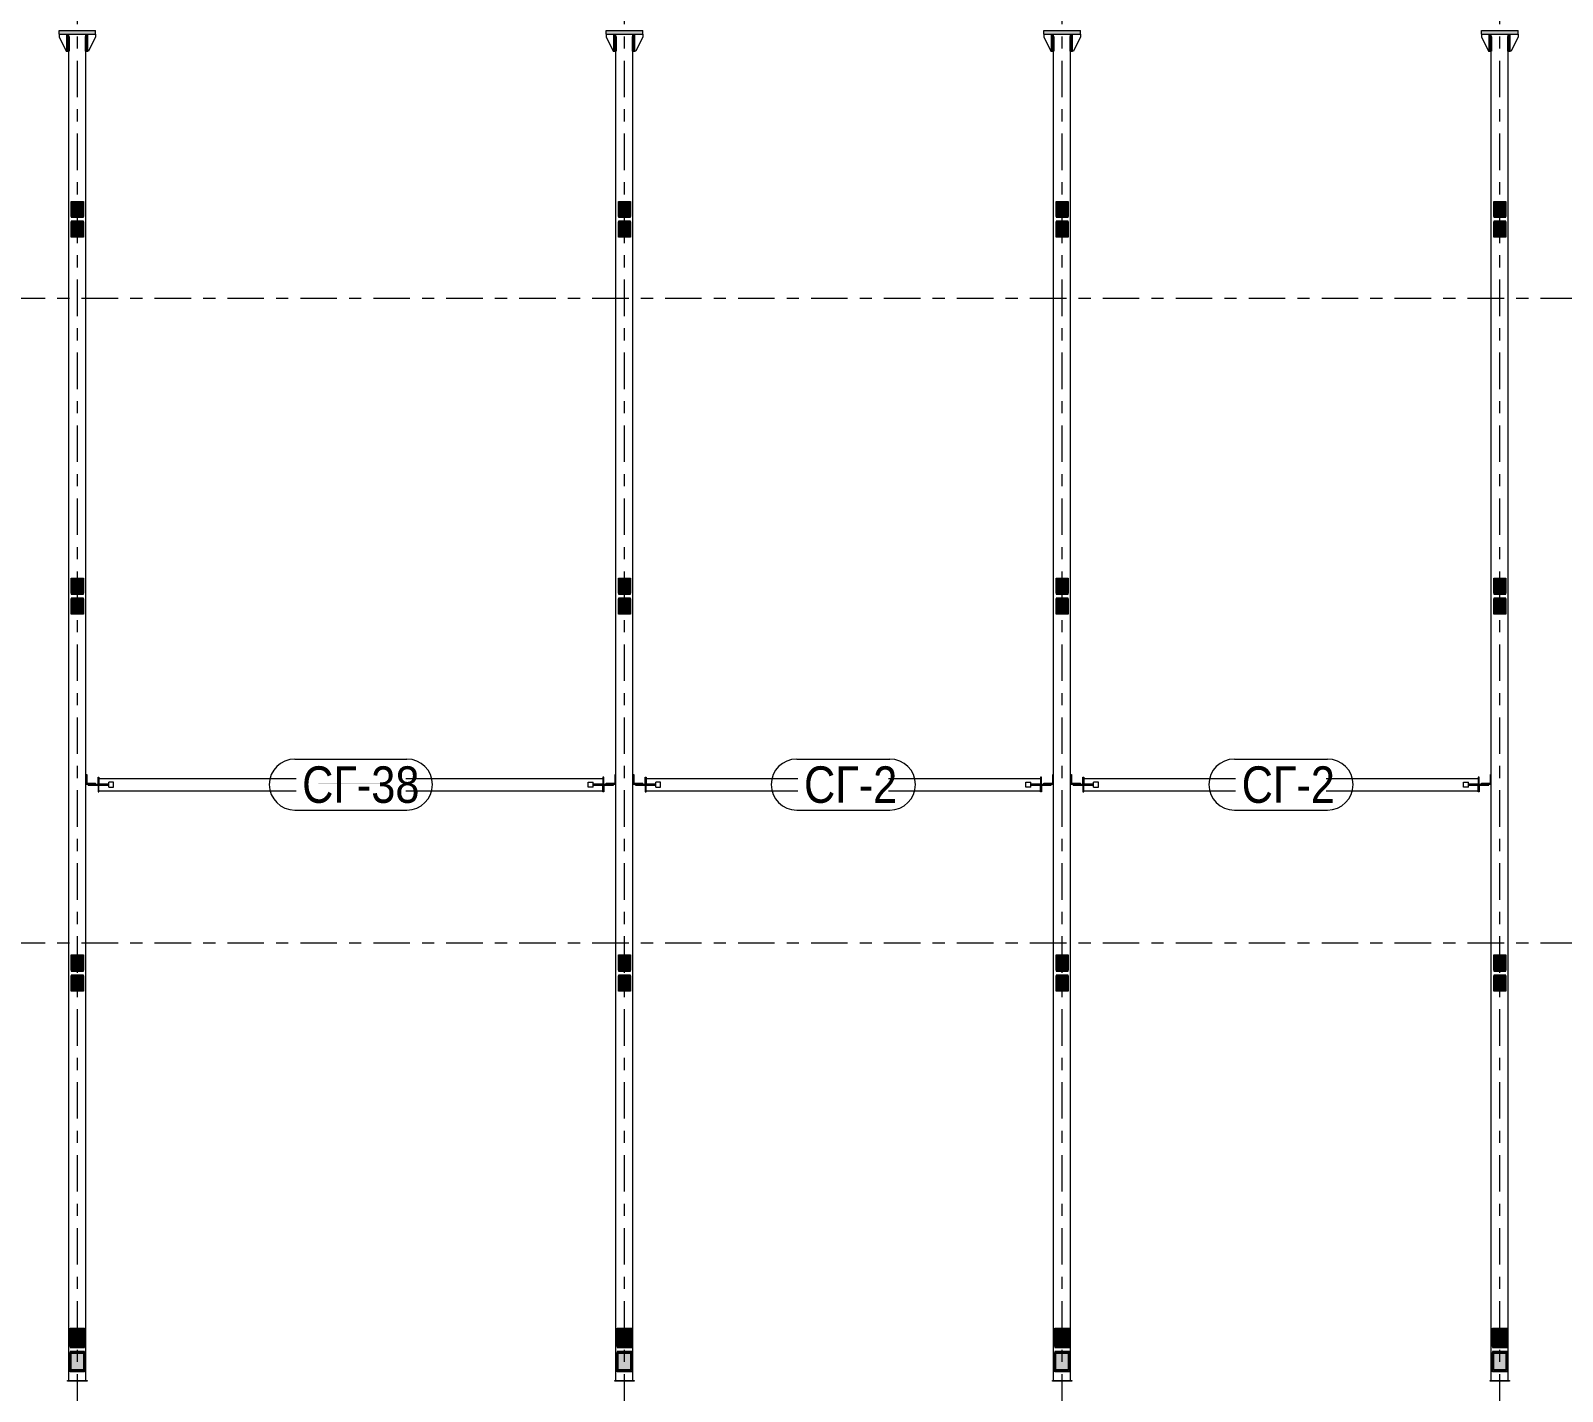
# Model space of a CAD drawing. Header units: millimetres. Extents: x -67 to 774, y -199 to 395.
# Drawn here: x 41.2 to 167.1, y 13.1 to 125 of the extents above; entities that cross this region are included whole.
import ezdxf

# ---------------------------------------------------------------- set-up
doc = ezdxf.new("R2010")
doc.units = ezdxf.units.MM
doc.linetypes.add('XKITLINE00', pattern=[0])
doc.linetypes.add('XKITLINE03', pattern=[6, 3, -1, 1, -1])
for name, color, linetype, lineweight in [('Part', 2, 'Continuous', 0), ('PartMark', 3, 'Continuous', 0), ('S-GRID', 1, 'Continuous', 0)]:
    doc.layers.add(name, color=color, linetype=linetype, lineweight=lineweight)
doc.styles.add('GOST type A', font='ARIAL.TTF')

msp = doc.modelspace()

# ---------------------------------------------------------------- hatches: boundary and pattern name
at = {"layer": 'Part'}
for points in [[(43.5, 124.7), (43.5, 125), (46.5, 125), (46.5, 124.7)], [(88.5, 124.7), (88.5, 125), (91.5, 125), (91.5, 124.7)], [(124.5, 124.7), (124.5, 125), (127.5, 125), (127.5, 124.7)], [(160.5, 124.7), (160.5, 125), (163.5, 125), (163.5, 124.7)], [(44.14, 123.3), (44.14, 124.68), (44.26, 124.6), (44.26, 123.3)], [(45.74, 123.3), (45.74, 124.6), (45.86, 124.68), (45.86, 123.3)], [(89.14, 123.3), (89.14, 124.68), (89.26, 124.6), (89.26, 123.3)], [(90.74, 123.3), (90.74, 124.6), (90.86, 124.68), (90.86, 123.3)], [(125.14, 123.3), (125.14, 124.68), (125.26, 124.6), (125.26, 123.3)], [(126.74, 123.3), (126.74, 124.6), (126.86, 124.68), (126.86, 123.3)], [(161.14, 123.3), (161.14, 124.68), (161.26, 124.6), (161.26, 123.3)], [(162.74, 123.3), (162.74, 124.6), (162.86, 124.68), (162.86, 123.3)], [(44.5, 109.72), (44.5, 110.95), (45.5, 110.95), (45.5, 109.72)], [(89.5, 109.72), (89.5, 110.95), (90.5, 110.95), (90.5, 109.72)], [(125.5, 109.72), (125.5, 110.95), (126.5, 110.95), (126.5, 109.72)], [(161.5, 109.72), (161.5, 110.95), (162.5, 110.95), (162.5, 109.72)], [(44.5, 108.03), (44.5, 109.28), (45.5, 109.28), (45.5, 108.03)], [(89.5, 108.03), (89.5, 109.28), (90.5, 109.28), (90.5, 108.03)], [(125.5, 108.03), (125.5, 109.28), (126.5, 109.28), (126.5, 108.03)], [(161.5, 108.03), (161.5, 109.28), (162.5, 109.28), (162.5, 108.03)], [(44.5, 78.73), (44.5, 79.97), (45.5, 79.97), (45.5, 78.73)], [(89.5, 78.73), (89.5, 79.97), (90.5, 79.97), (90.5, 78.73)], [(125.5, 78.73), (125.5, 79.97), (126.5, 79.97), (126.5, 78.73)], [(161.5, 78.73), (161.5, 79.97), (162.5, 79.97), (162.5, 78.73)], [(44.5, 77.01), (44.5, 78.27), (45.5, 78.27), (45.5, 77.01)], [(89.5, 77.01), (89.5, 78.27), (90.5, 78.27), (90.5, 77.01)], [(125.5, 77.01), (125.5, 78.27), (126.5, 78.27), (126.5, 77.01)], [(161.5, 77.01), (161.5, 78.27), (162.5, 78.27), (162.5, 77.01)], [(45.77, 63.84), (45.77, 63.11), (46.5, 63.11), (46.5, 63.04), (45.7, 63.04), (45.7, 63.84)], [(45.9, 62.96), (45.9, 63.04), (47.58, 63.04), (47.58, 62.96)], [(64.83, 63.04), (64.83, 63.12), (70.17, 63.12), (70.17, 63.04)], [(87.42, 62.96), (87.42, 63.04), (89.1, 63.04), (89.1, 62.96)], [(89.23, 63.11), (89.23, 63.84), (89.3, 63.84), (89.3, 63.04), (88.5, 63.04), (88.5, 63.11)], [(90.77, 63.84), (90.77, 63.11), (91.5, 63.11), (91.5, 63.04), (90.7, 63.04), (90.7, 63.84)], [(90.9, 62.96), (90.9, 63.04), (92.58, 63.04), (92.58, 62.96)], [(123.42, 62.96), (123.42, 63.04), (125.1, 63.04), (125.1, 62.96)], [(125.23, 63.11), (125.23, 63.84), (125.3, 63.84), (125.3, 63.04), (124.5, 63.04), (124.5, 63.11)], [(126.77, 63.84), (126.77, 63.11), (127.5, 63.11), (127.5, 63.04), (126.7, 63.04), (126.7, 63.84)], [(126.9, 62.96), (126.9, 63.04), (128.58, 63.04), (128.58, 62.96)], [(159.42, 62.96), (159.42, 63.04), (161.1, 63.04), (161.1, 62.96)], [(161.23, 63.11), (161.23, 63.84), (161.3, 63.84), (161.3, 63.04), (160.5, 63.04), (160.5, 63.11)], [(44.5, 47.74), (44.5, 49), (45.5, 49), (45.5, 47.74)], [(89.5, 47.74), (89.5, 49), (90.5, 49), (90.5, 47.74)], [(125.5, 47.74), (125.5, 49), (126.5, 49), (126.5, 47.74)], [(161.5, 47.74), (161.5, 49), (162.5, 49), (162.5, 47.74)], [(44.5, 46), (44.5, 47.27), (45.5, 47.27), (45.5, 46)], [(89.5, 46), (89.5, 47.27), (90.5, 47.27), (90.5, 46)], [(125.5, 46), (125.5, 47.27), (126.5, 47.27), (126.5, 46)], [(161.5, 46), (161.5, 47.27), (162.5, 47.27), (162.5, 46)], [(44.4, 16.78), (44.4, 18.3), (45.6, 18.3), (45.6, 16.78)], [(89.4, 16.78), (89.4, 18.3), (90.6, 18.3), (90.6, 16.78)], [(125.4, 16.78), (125.4, 18.3), (126.6, 18.3), (126.6, 16.78)], [(161.4, 16.78), (161.4, 18.3), (162.6, 18.3), (162.6, 16.78)], [(44.4, 14.72), (44.4, 16.31), (45.6, 16.31), (45.6, 14.72)], [(89.4, 14.72), (89.4, 16.31), (90.6, 16.31), (90.6, 14.72)], [(125.4, 14.72), (125.4, 16.31), (126.6, 16.31), (126.6, 14.72)], [(161.4, 14.72), (161.4, 16.31), (162.6, 16.31), (162.6, 14.72)]]:
    msp.add_hatch(color=256, dxfattribs=at).paths.add_polyline_path(points, flags=17)

# ---------------------------------------------------------------- linework, layer by layer
at = {"layer": 'Part', "linetype": 'XKITLINE00', "lineweight": 0}
for p, q in [((43.5, 124.7), (43.5, 125)), ((43.5, 125), (46.5, 125)), ((46.5, 124.7), (46.5, 125)), ((88.5, 124.7), (88.5, 125)), ((88.5, 125), (91.5, 125)), ((91.5, 124.7), (91.5, 125)), ((124.5, 124.7), (124.5, 125)), ((124.5, 125), (127.5, 125)), ((127.5, 124.7), (127.5, 125)), ((160.5, 124.7), (160.5, 125)), ((160.5, 125), (163.5, 125)), ((163.5, 124.7), (163.5, 125)), ((43.5, 124.7), (43.5, 124.5)), ((43.5, 124.7), (46.5, 124.7)), ((43.5, 124.5), (44.07, 123.3)), ((44.14, 124.68), (44.13, 124.7)), ((44.14, 123.3), (44.14, 124.68)), ((44.14, 124.68), (44.26, 124.6)), ((44.26, 124.6), (44.19, 124.7)), ((44.26, 124.6), (44.33, 124.5)), ((44.26, 123.3), (44.26, 124.6)), ((44.3, 124.54), (44.3, 124.7)), ((44.33, 124.5), (44.33, 123.3)), ((45.67, 124.5), (45.74, 124.6)), ((45.67, 123.3), (45.67, 124.5)), ((45.7, 124.54), (45.7, 124.7)), ((45.74, 124.6), (45.81, 124.7)), ((45.74, 124.6), (45.86, 124.68)), ((45.74, 123.3), (45.74, 124.6)), ((45.86, 124.68), (45.87, 124.7)), ((45.86, 123.3), (45.86, 124.68)), ((46.5, 124.5), (45.93, 123.3)), ((46.5, 124.7), (46.5, 124.5)), ((88.5, 124.7), (91.5, 124.7)), ((88.5, 124.7), (88.5, 124.5)), ((88.5, 124.5), (89.07, 123.3)), ((89.14, 124.68), (89.13, 124.7)), ((89.14, 123.3), (89.14, 124.68)), ((89.14, 124.68), (89.26, 124.6)), ((89.26, 124.6), (89.19, 124.7)), ((89.26, 124.6), (89.33, 124.5)), ((89.26, 123.3), (89.26, 124.6)), ((89.3, 124.54), (89.3, 124.7)), ((89.33, 124.5), (89.33, 123.3)), ((90.67, 124.5), (90.74, 124.6)), ((90.67, 123.3), (90.67, 124.5)), ((90.7, 124.54), (90.7, 124.7)), ((90.74, 124.6), (90.81, 124.7)), ((90.74, 124.6), (90.86, 124.68)), ((90.74, 123.3), (90.74, 124.6)), ((90.86, 124.68), (90.87, 124.7)), ((90.86, 123.3), (90.86, 124.68)), ((91.5, 124.5), (90.93, 123.3)), ((91.5, 124.7), (91.5, 124.5)), ((124.5, 124.7), (127.5, 124.7)), ((124.5, 124.7), (124.5, 124.5)), ((124.5, 124.5), (125.07, 123.3)), ((125.14, 124.68), (125.13, 124.7)), ((125.14, 123.3), (125.14, 124.68)), ((125.14, 124.68), (125.26, 124.6)), ((125.26, 124.6), (125.19, 124.7)), ((125.26, 124.6), (125.33, 124.5)), ((125.26, 123.3), (125.26, 124.6)), ((125.3, 124.54), (125.3, 124.7)), ((125.33, 124.5), (125.33, 123.3)), ((126.67, 124.5), (126.74, 124.6)), ((126.67, 123.3), (126.67, 124.5)), ((126.7, 124.54), (126.7, 124.7)), ((126.74, 124.6), (126.81, 124.7)), ((126.74, 124.6), (126.86, 124.68)), ((126.74, 123.3), (126.74, 124.6)), ((126.86, 124.68), (126.87, 124.7)), ((126.86, 123.3), (126.86, 124.68)), ((127.5, 124.5), (126.93, 123.3)), ((127.5, 124.7), (127.5, 124.5)), ((160.5, 124.7), (163.5, 124.7)), ((160.5, 124.7), (160.5, 124.5)), ((160.5, 124.5), (161.07, 123.3)), ((161.14, 124.68), (161.13, 124.7)), ((161.14, 123.3), (161.14, 124.68)), ((161.14, 124.68), (161.26, 124.6)), ((161.26, 124.6), (161.19, 124.7)), ((161.26, 124.6), (161.33, 124.5)), ((161.26, 123.3), (161.26, 124.6)), ((161.3, 124.54), (161.3, 124.7)), ((161.33, 124.5), (161.33, 123.3)), ((162.67, 124.5), (162.74, 124.6)), ((162.67, 123.3), (162.67, 124.5)), ((162.7, 124.54), (162.7, 124.7)), ((162.74, 124.6), (162.81, 124.7)), ((162.74, 124.6), (162.86, 124.68)), ((162.74, 123.3), (162.74, 124.6)), ((162.86, 124.68), (162.87, 124.7)), ((162.86, 123.3), (162.86, 124.68)), ((163.5, 124.5), (162.93, 123.3)), ((163.5, 124.7), (163.5, 124.5)), ((44.07, 123.3), (44.14, 123.3)), ((44.14, 123.3), (44.26, 123.3)), ((44.33, 123.3), (44.26, 123.3)), ((44.3, 14.01), (44.3, 123.3)), ((45.74, 123.3), (45.67, 123.3)), ((45.7, 63.84), (45.7, 123.3)), ((45.74, 123.3), (45.86, 123.3)), ((45.93, 123.3), (45.86, 123.3)), ((89.07, 123.3), (89.14, 123.3)), ((89.14, 123.3), (89.26, 123.3)), ((89.33, 123.3), (89.26, 123.3)), ((89.3, 63.84), (89.3, 123.3)), ((90.74, 123.3), (90.67, 123.3)), ((90.7, 63.84), (90.7, 123.3)), ((90.74, 123.3), (90.86, 123.3)), ((90.93, 123.3), (90.86, 123.3)), ((125.07, 123.3), (125.14, 123.3)), ((125.14, 123.3), (125.26, 123.3)), ((125.33, 123.3), (125.26, 123.3)), ((125.3, 63.84), (125.3, 123.3)), ((126.74, 123.3), (126.67, 123.3)), ((126.7, 63.84), (126.7, 123.3)), ((126.74, 123.3), (126.86, 123.3)), ((126.93, 123.3), (126.86, 123.3)), ((161.07, 123.3), (161.14, 123.3)), ((161.14, 123.3), (161.26, 123.3)), ((161.33, 123.3), (161.26, 123.3)), ((161.3, 63.84), (161.3, 123.3)), ((162.74, 123.3), (162.67, 123.3)), ((162.7, 14.01), (162.7, 123.3)), ((162.74, 123.3), (162.86, 123.3)), ((162.93, 123.3), (162.86, 123.3)), ((44.5, 109.72), (44.5, 110.95)), ((44.5, 110.95), (45.5, 110.95)), ((45.5, 110.95), (45.5, 109.72)), ((89.5, 109.72), (89.5, 110.95)), ((89.5, 110.95), (90.5, 110.95)), ((90.5, 110.95), (90.5, 109.72)), ((125.5, 109.72), (125.5, 110.95)), ((125.5, 110.95), (126.5, 110.95)), ((126.5, 110.95), (126.5, 109.72)), ((161.5, 109.72), (161.5, 110.95)), ((161.5, 110.95), (162.5, 110.95)), ((162.5, 110.95), (162.5, 109.72)), ((44.5, 109.72), (44.5, 109.67)), ((45.5, 109.72), (44.5, 109.72)), ((44.5, 109.67), (45.5, 109.67)), ((45.43, 110.86), (44.57, 110.86)), ((44.57, 110.86), (44.57, 109.81)), ((44.57, 110.8), (45.43, 110.8)), ((44.57, 109.81), (45.43, 109.81)), ((45.43, 109.81), (45.43, 110.86)), ((45.5, 109.67), (45.5, 109.72)), ((89.5, 109.72), (89.5, 109.67)), ((90.5, 109.72), (89.5, 109.72)), ((89.5, 109.67), (90.5, 109.67)), ((90.43, 110.86), (89.57, 110.86)), ((89.57, 110.86), (89.57, 109.81)), ((89.57, 110.8), (90.43, 110.8)), ((89.57, 109.81), (90.43, 109.81)), ((90.43, 109.81), (90.43, 110.86)), ((90.5, 109.67), (90.5, 109.72)), ((125.5, 109.72), (125.5, 109.67)), ((126.5, 109.72), (125.5, 109.72)), ((125.5, 109.67), (126.5, 109.67)), ((126.43, 110.86), (125.57, 110.86)), ((125.57, 110.86), (125.57, 109.81)), ((125.57, 110.8), (126.43, 110.8)), ((125.57, 109.81), (126.43, 109.81)), ((126.43, 109.81), (126.43, 110.86)), ((126.5, 109.67), (126.5, 109.72)), ((161.5, 109.72), (161.5, 109.67)), ((162.5, 109.72), (161.5, 109.72)), ((161.5, 109.67), (162.5, 109.67)), ((162.43, 110.86), (161.57, 110.86)), ((161.57, 110.86), (161.57, 109.81)), ((161.57, 110.8), (162.43, 110.8)), ((161.57, 109.81), (162.43, 109.81)), ((162.43, 109.81), (162.43, 110.86)), ((162.5, 109.67), (162.5, 109.72)), ((45.5, 109.34), (44.5, 109.34)), ((44.5, 109.34), (44.5, 109.28)), ((44.5, 108.03), (44.5, 109.28)), ((44.5, 109.28), (45.5, 109.28)), ((45.43, 109.19), (44.57, 109.19)), ((44.57, 109.19), (44.57, 108.12)), ((45.43, 108.12), (45.43, 109.19)), ((45.5, 109.28), (45.5, 109.34)), ((45.5, 109.28), (45.5, 108.03)), ((90.5, 109.34), (89.5, 109.34)), ((89.5, 109.34), (89.5, 109.28)), ((89.5, 108.03), (89.5, 109.28)), ((89.5, 109.28), (90.5, 109.28)), ((90.43, 109.19), (89.57, 109.19)), ((89.57, 109.19), (89.57, 108.12)), ((90.43, 108.12), (90.43, 109.19)), ((90.5, 109.28), (90.5, 109.34)), ((90.5, 109.28), (90.5, 108.03)), ((126.5, 109.34), (125.5, 109.34)), ((125.5, 109.34), (125.5, 109.28)), ((125.5, 108.03), (125.5, 109.28)), ((125.5, 109.28), (126.5, 109.28)), ((126.43, 109.19), (125.57, 109.19)), ((125.57, 109.19), (125.57, 108.12)), ((126.43, 108.12), (126.43, 109.19)), ((126.5, 109.28), (126.5, 109.34)), ((126.5, 109.28), (126.5, 108.03)), ((162.5, 109.34), (161.5, 109.34)), ((161.5, 109.34), (161.5, 109.28)), ((161.5, 108.03), (161.5, 109.28)), ((161.5, 109.28), (162.5, 109.28)), ((162.43, 109.19), (161.57, 109.19)), ((161.57, 109.19), (161.57, 108.12)), ((162.43, 108.12), (162.43, 109.19)), ((162.5, 109.28), (162.5, 109.34)), ((162.5, 109.28), (162.5, 108.03)), ((45.5, 108.03), (44.5, 108.03)), ((44.57, 108.18), (45.43, 108.18)), ((44.57, 108.12), (45.43, 108.12)), ((90.5, 108.03), (89.5, 108.03)), ((89.57, 108.18), (90.43, 108.18)), ((89.57, 108.12), (90.43, 108.12)), ((126.5, 108.03), (125.5, 108.03)), ((125.57, 108.18), (126.43, 108.18)), ((125.57, 108.12), (126.43, 108.12)), ((162.5, 108.03), (161.5, 108.03)), ((161.57, 108.18), (162.43, 108.18)), ((161.57, 108.12), (162.43, 108.12)), ((44.5, 78.73), (44.5, 79.97)), ((44.5, 79.97), (45.5, 79.97)), ((45.43, 79.89), (44.57, 79.89)), ((44.57, 79.89), (44.57, 78.81)), ((44.57, 79.82), (45.43, 79.82)), ((45.43, 78.81), (45.43, 79.89)), ((45.5, 79.97), (45.5, 78.73)), ((89.5, 78.73), (89.5, 79.97)), ((89.5, 79.97), (90.5, 79.97)), ((90.43, 79.89), (89.57, 79.89)), ((89.57, 79.89), (89.57, 78.81)), ((89.57, 79.82), (90.43, 79.82)), ((90.43, 78.81), (90.43, 79.89)), ((90.5, 79.97), (90.5, 78.73)), ((125.5, 78.73), (125.5, 79.97)), ((125.5, 79.97), (126.5, 79.97)), ((126.43, 79.89), (125.57, 79.89)), ((125.57, 79.89), (125.57, 78.81)), ((125.57, 79.82), (126.43, 79.82)), ((126.43, 78.81), (126.43, 79.89)), ((126.5, 79.97), (126.5, 78.73)), ((161.5, 78.73), (161.5, 79.97)), ((161.5, 79.97), (162.5, 79.97)), ((162.43, 79.89), (161.57, 79.89)), ((161.57, 79.89), (161.57, 78.81)), ((161.57, 79.82), (162.43, 79.82)), ((162.43, 78.81), (162.43, 79.89)), ((162.5, 79.97), (162.5, 78.73)), ((44.5, 78.73), (44.5, 78.66)), ((45.5, 78.73), (44.5, 78.73)), ((44.5, 78.66), (45.5, 78.66)), ((45.5, 78.34), (44.5, 78.34)), ((44.5, 78.34), (44.5, 78.27)), ((44.5, 77.01), (44.5, 78.27)), ((44.5, 78.27), (45.5, 78.27)), ((44.57, 78.81), (45.43, 78.81)), ((45.43, 78.19), (44.57, 78.19)), ((44.57, 78.19), (44.57, 77.1)), ((45.43, 77.1), (45.43, 78.19)), ((45.5, 78.66), (45.5, 78.73)), ((45.5, 78.27), (45.5, 78.34)), ((45.5, 78.27), (45.5, 77.01)), ((89.5, 78.73), (89.5, 78.66)), ((90.5, 78.73), (89.5, 78.73)), ((89.5, 78.66), (90.5, 78.66)), ((90.5, 78.34), (89.5, 78.34)), ((89.5, 78.34), (89.5, 78.27)), ((89.5, 77.01), (89.5, 78.27)), ((89.5, 78.27), (90.5, 78.27)), ((89.57, 78.81), (90.43, 78.81)), ((90.43, 78.19), (89.57, 78.19)), ((89.57, 78.19), (89.57, 77.1)), ((90.43, 77.1), (90.43, 78.19)), ((90.5, 78.66), (90.5, 78.73)), ((90.5, 78.27), (90.5, 78.34)), ((90.5, 78.27), (90.5, 77.01)), ((125.5, 78.73), (125.5, 78.66)), ((126.5, 78.73), (125.5, 78.73)), ((125.5, 78.66), (126.5, 78.66)), ((126.5, 78.34), (125.5, 78.34)), ((125.5, 78.34), (125.5, 78.27)), ((125.5, 77.01), (125.5, 78.27)), ((125.5, 78.27), (126.5, 78.27)), ((125.57, 78.81), (126.43, 78.81)), ((126.43, 78.19), (125.57, 78.19)), ((125.57, 78.19), (125.57, 77.1)), ((126.43, 77.1), (126.43, 78.19)), ((126.5, 78.66), (126.5, 78.73)), ((126.5, 78.27), (126.5, 78.34)), ((126.5, 78.27), (126.5, 77.01)), ((161.5, 78.73), (161.5, 78.66)), ((162.5, 78.73), (161.5, 78.73)), ((161.5, 78.66), (162.5, 78.66)), ((162.5, 78.34), (161.5, 78.34)), ((161.5, 78.34), (161.5, 78.27)), ((161.5, 77.01), (161.5, 78.27)), ((161.5, 78.27), (162.5, 78.27)), ((161.57, 78.81), (162.43, 78.81)), ((162.43, 78.19), (161.57, 78.19)), ((161.57, 78.19), (161.57, 77.1)), ((162.43, 77.1), (162.43, 78.19)), ((162.5, 78.66), (162.5, 78.73)), ((162.5, 78.27), (162.5, 78.34)), ((162.5, 78.27), (162.5, 77.01)), ((45.5, 77.01), (44.5, 77.01)), ((44.57, 77.17), (45.43, 77.17)), ((44.57, 77.1), (45.43, 77.1)), ((90.5, 77.01), (89.5, 77.01)), ((89.57, 77.17), (90.43, 77.17)), ((89.57, 77.1), (90.43, 77.1)), ((126.5, 77.01), (125.5, 77.01)), ((125.57, 77.17), (126.43, 77.17)), ((125.57, 77.1), (126.43, 77.1)), ((162.5, 77.01), (161.5, 77.01)), ((161.57, 77.17), (162.43, 77.17)), ((161.57, 77.1), (162.43, 77.1)), ((45.7, 63.04), (45.7, 63.84)), ((45.7, 63.84), (45.77, 63.84)), ((45.7, 14.01), (45.7, 63.04)), ((45.7, 63.04), (46.5, 63.04)), ((45.77, 63.84), (45.77, 63.11)), ((45.77, 63.11), (46.5, 63.11)), ((45.9, 62.96), (45.9, 63.04)), ((45.9, 63.04), (47.58, 63.04)), ((46.5, 63.04), (46.5, 63.11)), ((46.7, 63.04), (46.7, 63.6)), ((46.7, 63.6), (46.78, 63.6)), ((46.78, 63.6), (46.78, 63.04)), ((46.78, 63.5), (62.99, 63.5)), ((46.78, 63.05), (47.58, 63.05)), ((47.98, 63.2), (47.58, 63.2)), ((47.58, 63.04), (47.58, 63.2)), ((47.58, 62.96), (47.58, 63.04)), ((47.98, 62.8), (47.98, 63.2)), ((72.01, 63.5), (88.22, 63.5)), ((87.02, 62.8), (87.02, 63.2)), ((87.02, 63.2), (87.42, 63.2)), ((87.42, 63.04), (87.42, 63.2)), ((87.42, 63.05), (88.22, 63.05)), ((87.42, 62.96), (87.42, 63.04)), ((87.42, 63.04), (89.1, 63.04)), ((88.3, 63.6), (88.22, 63.6)), ((88.22, 63.6), (88.22, 63.04)), ((88.3, 63.04), (88.3, 63.6)), ((88.5, 63.04), (88.5, 63.11)), ((88.5, 63.11), (89.23, 63.11)), ((88.5, 63.04), (89.3, 63.04)), ((89.1, 62.96), (89.1, 63.04)), ((89.23, 63.11), (89.23, 63.84)), ((89.23, 63.84), (89.3, 63.84)), ((89.3, 63.04), (89.3, 63.84)), ((89.3, 14.01), (89.3, 63.04)), ((90.7, 63.04), (90.7, 63.84)), ((90.7, 63.84), (90.77, 63.84)), ((90.7, 14.01), (90.7, 63.04)), ((90.7, 63.04), (91.5, 63.04)), ((90.77, 63.84), (90.77, 63.11)), ((90.77, 63.11), (91.5, 63.11)), ((90.9, 62.96), (90.9, 63.04)), ((90.9, 63.04), (92.58, 63.04)), ((91.5, 63.04), (91.5, 63.11)), ((91.7, 63.04), (91.7, 63.6)), ((91.7, 63.6), (91.78, 63.6)), ((91.78, 63.6), (91.78, 63.04)), ((91.78, 63.5), (104.27, 63.5)), ((91.78, 63.05), (92.58, 63.05)), ((92.98, 63.2), (92.58, 63.2)), ((92.58, 63.04), (92.58, 63.2)), ((92.58, 62.96), (92.58, 63.04)), ((92.98, 62.8), (92.98, 63.2)), ((111.73, 63.5), (124.22, 63.5)), ((123.02, 62.8), (123.02, 63.2)), ((123.02, 63.2), (123.42, 63.2)), ((123.42, 63.04), (123.42, 63.2)), ((123.42, 63.05), (124.22, 63.05)), ((123.42, 62.96), (123.42, 63.04)), ((123.42, 63.04), (125.1, 63.04)), ((124.3, 63.6), (124.22, 63.6)), ((124.22, 63.6), (124.22, 63.04)), ((124.3, 63.04), (124.3, 63.6)), ((124.5, 63.04), (124.5, 63.11)), ((124.5, 63.11), (125.23, 63.11)), ((124.5, 63.04), (125.3, 63.04)), ((125.1, 62.96), (125.1, 63.04)), ((125.23, 63.11), (125.23, 63.84)), ((125.23, 63.84), (125.3, 63.84)), ((125.3, 63.04), (125.3, 63.84)), ((125.3, 14.01), (125.3, 63.04)), ((126.7, 63.04), (126.7, 63.84)), ((126.7, 63.84), (126.77, 63.84)), ((126.7, 14.01), (126.7, 63.04)), ((126.7, 63.04), (127.5, 63.04)), ((126.77, 63.84), (126.77, 63.11)), ((126.77, 63.11), (127.5, 63.11)), ((126.9, 62.96), (126.9, 63.04)), ((126.9, 63.04), (128.58, 63.04)), ((127.5, 63.04), (127.5, 63.11)), ((127.7, 63.04), (127.7, 63.6)), ((127.7, 63.6), (127.78, 63.6)), ((127.78, 63.6), (127.78, 63.04)), ((127.78, 63.5), (140.27, 63.5)), ((127.78, 63.05), (128.58, 63.05)), ((128.98, 63.2), (128.58, 63.2)), ((128.58, 63.04), (128.58, 63.2)), ((128.58, 62.96), (128.58, 63.04)), ((128.98, 62.8), (128.98, 63.2)), ((147.73, 63.5), (160.22, 63.5)), ((159.02, 62.8), (159.02, 63.2)), ((159.02, 63.2), (159.42, 63.2)), ((159.42, 63.04), (159.42, 63.2)), ((159.42, 63.05), (160.22, 63.05)), ((159.42, 62.96), (159.42, 63.04)), ((159.42, 63.04), (161.1, 63.04)), ((160.3, 63.6), (160.22, 63.6)), ((160.22, 63.6), (160.22, 63.04)), ((160.3, 63.04), (160.3, 63.6)), ((160.5, 63.04), (160.5, 63.11)), ((160.5, 63.11), (161.23, 63.11)), ((160.5, 63.04), (161.3, 63.04)), ((161.1, 62.96), (161.1, 63.04)), ((161.23, 63.11), (161.23, 63.84)), ((161.23, 63.84), (161.3, 63.84)), ((161.3, 63.04), (161.3, 63.84)), ((161.3, 14.01), (161.3, 63.04)), ((45.9, 62.96), (47.58, 62.96)), ((46.7, 62.96), (46.7, 62.4)), ((46.7, 62.4), (46.78, 62.4)), ((46.78, 62.4), (46.78, 62.96)), ((46.78, 62.95), (47.58, 62.95)), ((46.78, 62.5), (62.99, 62.5)), ((47.58, 62.8), (47.58, 62.96)), ((47.58, 62.8), (47.98, 62.8)), ((72.01, 62.5), (88.22, 62.5)), ((87.42, 62.8), (87.02, 62.8)), ((87.42, 62.96), (89.1, 62.96)), ((87.42, 62.8), (87.42, 62.96)), ((87.42, 62.95), (88.22, 62.95)), ((88.22, 62.4), (88.22, 62.96)), ((88.3, 62.4), (88.22, 62.4)), ((88.3, 62.96), (88.3, 62.4)), ((90.9, 62.96), (92.58, 62.96)), ((91.7, 62.96), (91.7, 62.4)), ((91.7, 62.4), (91.78, 62.4)), ((91.78, 62.4), (91.78, 62.96)), ((91.78, 62.95), (92.58, 62.95)), ((91.78, 62.5), (104.27, 62.5)), ((92.58, 62.8), (92.58, 62.96)), ((92.58, 62.8), (92.98, 62.8)), ((111.73, 62.5), (124.22, 62.5)), ((123.42, 62.8), (123.02, 62.8)), ((123.42, 62.96), (125.1, 62.96)), ((123.42, 62.8), (123.42, 62.96)), ((123.42, 62.95), (124.22, 62.95)), ((124.22, 62.4), (124.22, 62.96)), ((124.3, 62.4), (124.22, 62.4)), ((124.3, 62.96), (124.3, 62.4)), ((126.9, 62.96), (128.58, 62.96)), ((127.7, 62.96), (127.7, 62.4)), ((127.7, 62.4), (127.78, 62.4)), ((127.78, 62.4), (127.78, 62.96)), ((127.78, 62.95), (128.58, 62.95)), ((127.78, 62.5), (140.27, 62.5)), ((128.58, 62.8), (128.58, 62.96)), ((128.58, 62.8), (128.98, 62.8)), ((147.73, 62.5), (160.22, 62.5)), ((159.42, 62.8), (159.02, 62.8)), ((159.42, 62.8), (159.42, 62.96)), ((159.42, 62.96), (161.1, 62.96)), ((159.42, 62.95), (160.22, 62.95)), ((160.22, 62.4), (160.22, 62.96)), ((160.3, 62.4), (160.22, 62.4)), ((160.3, 62.96), (160.3, 62.4)), ((44.5, 47.74), (44.5, 49)), ((44.5, 49), (45.5, 49)), ((45.43, 48.91), (44.57, 48.91)), ((44.57, 48.91), (44.57, 47.82)), ((44.57, 48.84), (45.43, 48.84)), ((45.43, 47.82), (45.43, 48.91)), ((45.5, 49), (45.5, 47.74)), ((89.5, 47.74), (89.5, 49)), ((89.5, 49), (90.5, 49)), ((90.43, 48.91), (89.57, 48.91)), ((89.57, 48.91), (89.57, 47.82)), ((89.57, 48.84), (90.43, 48.84)), ((90.43, 47.82), (90.43, 48.91)), ((90.5, 49), (90.5, 47.74)), ((125.5, 47.74), (125.5, 49)), ((125.5, 49), (126.5, 49)), ((126.43, 48.91), (125.57, 48.91)), ((125.57, 48.91), (125.57, 47.82)), ((125.57, 48.84), (126.43, 48.84)), ((126.43, 47.82), (126.43, 48.91)), ((126.5, 49), (126.5, 47.74)), ((161.5, 47.74), (161.5, 49)), ((161.5, 49), (162.5, 49)), ((162.43, 48.91), (161.57, 48.91)), ((161.57, 48.91), (161.57, 47.82)), ((161.57, 48.84), (162.43, 48.84)), ((162.43, 47.82), (162.43, 48.91)), ((162.5, 49), (162.5, 47.74)), ((44.5, 47.74), (44.5, 47.67)), ((45.5, 47.74), (44.5, 47.74)), ((44.5, 47.67), (45.5, 47.67)), ((45.5, 47.34), (44.5, 47.34)), ((44.5, 47.34), (44.5, 47.27)), ((44.5, 46), (44.5, 47.27)), ((44.5, 47.27), (45.5, 47.27)), ((44.57, 47.82), (45.43, 47.82)), ((45.43, 47.18), (44.57, 47.18)), ((44.57, 47.18), (44.57, 46.09)), ((45.43, 46.09), (45.43, 47.18)), ((45.5, 47.67), (45.5, 47.74)), ((45.5, 47.27), (45.5, 47.34)), ((45.5, 47.27), (45.5, 46)), ((89.5, 47.74), (89.5, 47.67)), ((90.5, 47.74), (89.5, 47.74)), ((89.5, 47.67), (90.5, 47.67)), ((90.5, 47.34), (89.5, 47.34)), ((89.5, 47.34), (89.5, 47.27)), ((89.5, 46), (89.5, 47.27)), ((89.5, 47.27), (90.5, 47.27)), ((89.57, 47.82), (90.43, 47.82)), ((90.43, 47.18), (89.57, 47.18)), ((89.57, 47.18), (89.57, 46.09)), ((90.43, 46.09), (90.43, 47.18)), ((90.5, 47.67), (90.5, 47.74)), ((90.5, 47.27), (90.5, 47.34)), ((90.5, 47.27), (90.5, 46)), ((125.5, 47.74), (125.5, 47.67)), ((126.5, 47.74), (125.5, 47.74)), ((125.5, 47.67), (126.5, 47.67)), ((126.5, 47.34), (125.5, 47.34)), ((125.5, 47.34), (125.5, 47.27)), ((125.5, 46), (125.5, 47.27)), ((125.5, 47.27), (126.5, 47.27)), ((125.57, 47.82), (126.43, 47.82)), ((126.43, 47.18), (125.57, 47.18)), ((125.57, 47.18), (125.57, 46.09)), ((126.43, 46.09), (126.43, 47.18)), ((126.5, 47.67), (126.5, 47.74)), ((126.5, 47.27), (126.5, 47.34)), ((126.5, 47.27), (126.5, 46)), ((161.5, 47.74), (161.5, 47.67)), ((162.5, 47.74), (161.5, 47.74)), ((161.5, 47.67), (162.5, 47.67)), ((162.5, 47.34), (161.5, 47.34)), ((161.5, 47.34), (161.5, 47.27)), ((161.5, 46), (161.5, 47.27)), ((161.5, 47.27), (162.5, 47.27)), ((161.57, 47.82), (162.43, 47.82)), ((162.43, 47.18), (161.57, 47.18)), ((161.57, 47.18), (161.57, 46.09)), ((162.43, 46.09), (162.43, 47.18)), ((162.5, 47.67), (162.5, 47.74)), ((162.5, 47.27), (162.5, 47.34)), ((162.5, 47.27), (162.5, 46)), ((45.5, 46), (44.5, 46)), ((44.57, 46.15), (45.43, 46.15)), ((44.57, 46.09), (45.43, 46.09)), ((90.5, 46), (89.5, 46)), ((89.57, 46.15), (90.43, 46.15)), ((89.57, 46.09), (90.43, 46.09)), ((126.5, 46), (125.5, 46)), ((125.57, 46.15), (126.43, 46.15)), ((125.57, 46.09), (126.43, 46.09)), ((162.5, 46), (161.5, 46)), ((161.57, 46.15), (162.43, 46.15)), ((161.57, 46.09), (162.43, 46.09)), ((44.4, 16.78), (44.4, 18.3)), ((44.4, 18.3), (45.6, 18.3)), ((45.53, 18.21), (44.47, 18.21)), ((44.47, 18.21), (44.47, 16.87)), ((44.47, 18.14), (45.53, 18.14)), ((45.53, 16.87), (45.53, 18.21)), ((45.6, 18.3), (45.6, 16.78)), ((89.4, 16.78), (89.4, 18.3)), ((89.4, 18.3), (90.6, 18.3)), ((90.53, 18.21), (89.47, 18.21)), ((89.47, 18.21), (89.47, 16.87)), ((89.47, 18.14), (90.53, 18.14)), ((90.53, 16.87), (90.53, 18.21)), ((90.6, 18.3), (90.6, 16.78)), ((125.4, 16.78), (125.4, 18.3)), ((125.4, 18.3), (126.6, 18.3)), ((126.53, 18.21), (125.47, 18.21)), ((125.47, 18.21), (125.47, 16.87)), ((125.47, 18.14), (126.53, 18.14)), ((126.53, 16.87), (126.53, 18.21)), ((126.6, 18.3), (126.6, 16.78)), ((161.4, 16.78), (161.4, 18.3)), ((161.4, 18.3), (162.6, 18.3)), ((162.53, 18.21), (161.47, 18.21)), ((161.47, 18.21), (161.47, 16.87)), ((161.47, 18.14), (162.53, 18.14)), ((162.53, 16.87), (162.53, 18.21)), ((162.6, 18.3), (162.6, 16.78)), ((44.4, 16.78), (44.4, 16.72)), ((45.6, 16.78), (44.4, 16.78)), ((44.4, 16.72), (45.6, 16.72)), ((45.6, 16.38), (44.4, 16.38)), ((44.4, 16.38), (44.4, 16.31)), ((44.47, 16.87), (45.53, 16.87)), ((45.6, 16.72), (45.6, 16.78)), ((45.6, 16.31), (45.6, 16.38)), ((89.4, 16.78), (89.4, 16.72)), ((90.6, 16.78), (89.4, 16.78)), ((89.4, 16.72), (90.6, 16.72)), ((90.6, 16.38), (89.4, 16.38)), ((89.4, 16.38), (89.4, 16.31)), ((89.47, 16.87), (90.53, 16.87)), ((90.6, 16.72), (90.6, 16.78)), ((90.6, 16.31), (90.6, 16.38)), ((125.4, 16.78), (125.4, 16.72)), ((126.6, 16.78), (125.4, 16.78)), ((125.4, 16.72), (126.6, 16.72)), ((126.6, 16.38), (125.4, 16.38)), ((125.4, 16.38), (125.4, 16.31)), ((125.47, 16.87), (126.53, 16.87)), ((126.6, 16.72), (126.6, 16.78)), ((126.6, 16.31), (126.6, 16.38)), ((161.4, 16.78), (161.4, 16.72)), ((162.6, 16.78), (161.4, 16.78)), ((161.4, 16.72), (162.6, 16.72)), ((162.6, 16.38), (161.4, 16.38)), ((161.4, 16.38), (161.4, 16.31)), ((161.47, 16.87), (162.53, 16.87)), ((162.6, 16.72), (162.6, 16.78)), ((162.6, 16.31), (162.6, 16.38)), ((44.4, 14.72), (44.4, 16.31)), ((44.4, 16.31), (45.6, 16.31)), ((45.53, 16.22), (44.47, 16.22)), ((44.47, 16.22), (44.47, 14.82)), ((45.53, 14.82), (45.53, 16.22)), ((45.6, 16.31), (45.6, 14.72)), ((89.4, 14.72), (89.4, 16.31)), ((89.4, 16.31), (90.6, 16.31)), ((90.53, 16.22), (89.47, 16.22)), ((89.47, 16.22), (89.47, 14.82)), ((90.53, 14.82), (90.53, 16.22)), ((90.6, 16.31), (90.6, 14.72)), ((125.4, 14.72), (125.4, 16.31)), ((125.4, 16.31), (126.6, 16.31)), ((126.53, 16.22), (125.47, 16.22)), ((125.47, 16.22), (125.47, 14.82)), ((126.53, 14.82), (126.53, 16.22)), ((126.6, 16.31), (126.6, 14.72)), ((161.4, 14.72), (161.4, 16.31)), ((161.4, 16.31), (162.6, 16.31)), ((162.53, 16.22), (161.47, 16.22)), ((161.47, 16.22), (161.47, 14.82)), ((162.53, 14.82), (162.53, 16.22)), ((162.6, 16.31), (162.6, 14.72)), ((44.2, 13.93), (44.2, 14.01)), ((44.2, 14.01), (45.8, 14.01)), ((45.8, 13.93), (44.2, 13.93)), ((45.6, 14.72), (44.4, 14.72)), ((44.47, 14.89), (45.53, 14.89)), ((44.47, 14.82), (45.53, 14.82)), ((45.8, 14.01), (45.8, 13.93)), ((89.2, 13.93), (89.2, 14.01)), ((89.2, 14.01), (90.8, 14.01)), ((90.8, 13.93), (89.2, 13.93)), ((90.6, 14.72), (89.4, 14.72)), ((89.47, 14.89), (90.53, 14.89)), ((89.47, 14.82), (90.53, 14.82)), ((90.8, 14.01), (90.8, 13.93)), ((125.2, 13.93), (125.2, 14.01)), ((125.2, 14.01), (126.8, 14.01)), ((126.8, 13.93), (125.2, 13.93)), ((126.6, 14.72), (125.4, 14.72)), ((125.47, 14.89), (126.53, 14.89)), ((125.47, 14.82), (126.53, 14.82)), ((126.8, 14.01), (126.8, 13.93)), ((161.2, 13.93), (161.2, 14.01)), ((161.2, 14.01), (162.8, 14.01)), ((162.8, 13.93), (161.2, 13.93)), ((162.6, 14.72), (161.4, 14.72)), ((161.47, 14.89), (162.53, 14.89)), ((161.47, 14.82), (162.53, 14.82)), ((162.8, 14.01), (162.8, 13.93))]:
    msp.add_line(p, q, dxfattribs=at)
at = {"layer": 'PartMark', "linetype": 'XKITLINE00', "lineweight": 0}
for p, q in [((62.89, 65.1), (72.11, 65.1)), ((104.17, 65.1), (111.83, 65.1)), ((140.17, 65.1), (147.83, 65.1)), ((62.89, 60.9), (72.11, 60.9)), ((104.17, 60.9), (111.83, 60.9)), ((140.17, 60.9), (147.83, 60.9))]:
    msp.add_line(p, q, dxfattribs=at)
for centre, start, end in [((62.89, 63), 90, 270), ((72.11, 63), 270, 90), ((104.17, 63), 90, 270), ((111.83, 63), 270, 90), ((140.17, 63), 90, 270), ((147.83, 63), 270, 90)]:
    msp.add_arc(centre, 2.1, start, end, dxfattribs=at)
at = {"layer": 'S-GRID', "linetype": 'XKITLINE03', "lineweight": 0}
for p, q in [((45, -24.47), (45, 331.89)), ((90, -24.47), (90, 331.89)), ((126, -24.47), (126, 331.89)), ((162, -24.47), (162, 331.89)), ((-20.65, 103), (757.05, 103)), ((-20.65, 50), (757.05, 50))]:
    msp.add_line(p, q, dxfattribs=at)

# ---------------------------------------------------------------- texts
at = {"layer": 'PartMark', "style": 'GOST type A', "width": 0.85}
for s, p in [('СГ-38', (63.49, 61.5)), ('СГ-2', (104.77, 61.5)), ('СГ-2', (140.77, 61.5))]:
    msp.add_text(s, height=3, dxfattribs=at).set_placement(p)

doc.saveas('drawing.dxf')
